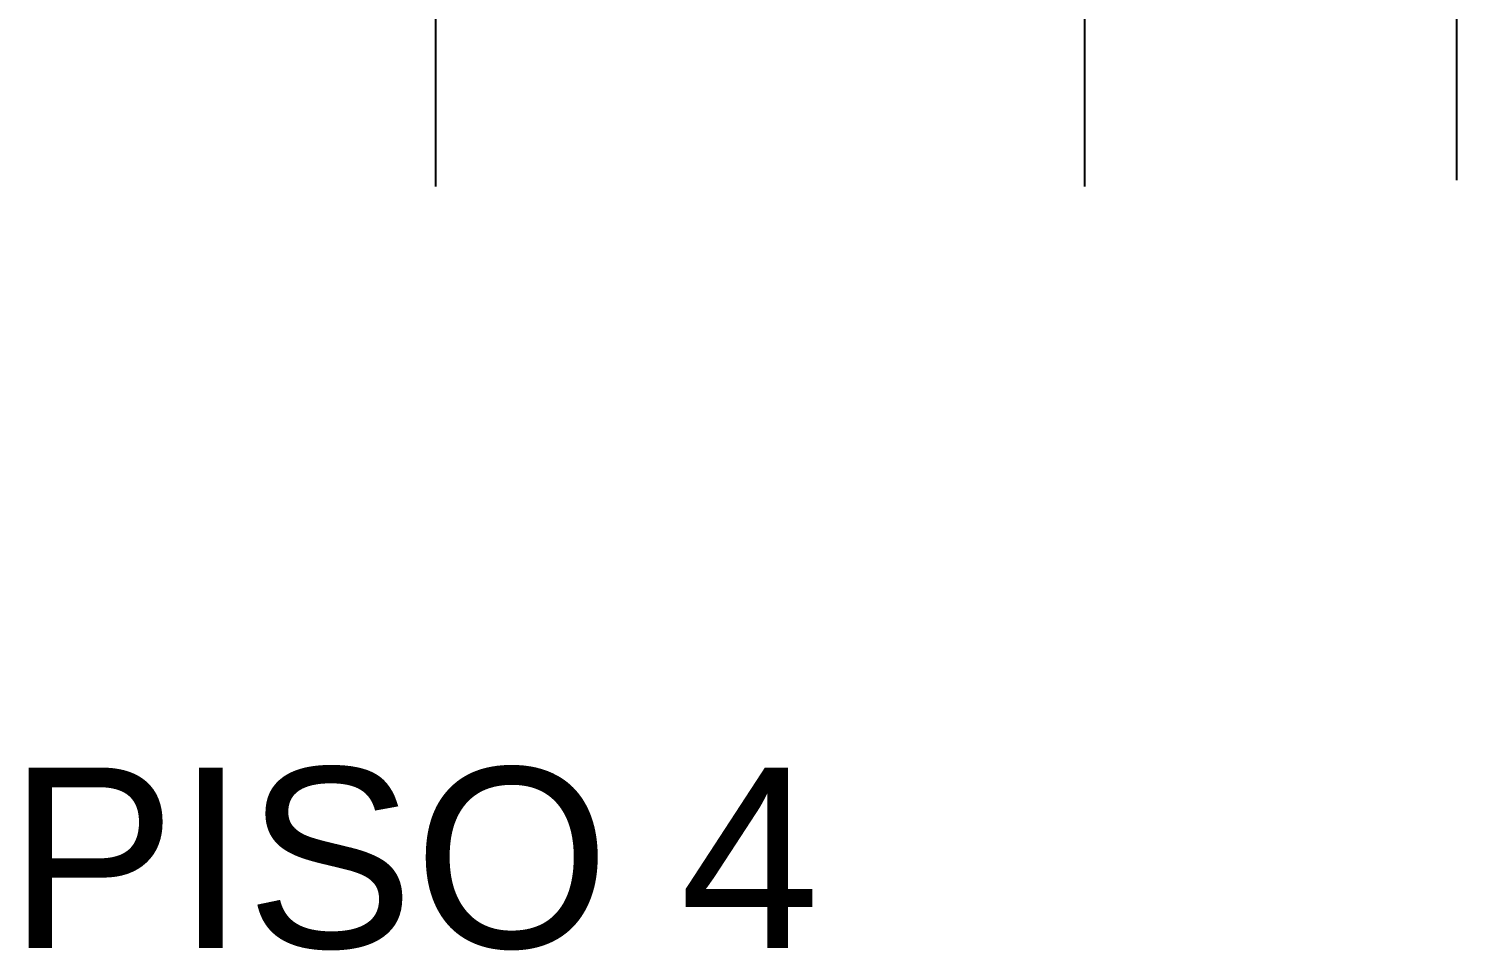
# Model space of a CAD drawing. Header units: millimetres. Extents: x -967 to 876, y -355 to 681.
# Drawn here: x 68.91 to 85.41, y -354.89 to -344.23 of the extents above; entities that cross this region are included whole.
import ezdxf

# ---------------------------------------------------------------- set-up
doc = ezdxf.new("R2010")
doc.units = ezdxf.units.MM
doc.linetypes.add('LÍNEAS_OCULTASX2', pattern=[0.75, 0.5, -0.25])
doc.layers.add('GG_PISO 1', color=251, linetype='Continuous')
doc.layers.add('RE60', color=7, linetype='Continuous')
doc.layers.add('Vidrio', color=8, linetype='Continuous', lineweight=30)
doc.styles.get("Standard").update_dxf_attribs({"font": 'arial.ttf'})

# ---------------------------------------------------------------- blocks, each defined once
blk = doc.blocks.new('estructura etapa 3')
at = {"layer": 'GG_PISO 1', "color": 253, "linetype": 'LÍNEAS_OCULTASX2', "ltscale": 5}
for p, q in [((-56.404, -6655.279), (-56.404, -6714.839)), ((-68.2, -6655.354), (-68.2, -6714.914)), ((-60.702, -6655.354), (-60.702, -6714.914)), ((-60.702, -6655.354), (-60.702, -6714.914))]:
    blk.add_line(p, q, dxfattribs=at)
blk = doc.blocks.new('A$Caedca3e0')
at = {"layer": 'Vidrio'}
blk.add_blockref('estructura etapa 3', (76.277, 6714.412), dxfattribs=at)

msp = doc.modelspace()

# ---------------------------------------------------------------- block references
msp.add_blockref('A$Caedca3e0', (65.537, -346.367))

# ---------------------------------------------------------------- texts
at = {"layer": 'RE60', "insert": (58.5, -349.301), "char_height": 2, "attachment_point": 1}
msp.add_mtext_dynamic_manual_height_columns('\\pxqc;{\\H1.0417x;\\C6;\\P\\C256;PISO 4}', width=29.72935, gutter_width=2.5, heights=[0], dxfattribs=at)

doc.saveas('drawing.dxf')
